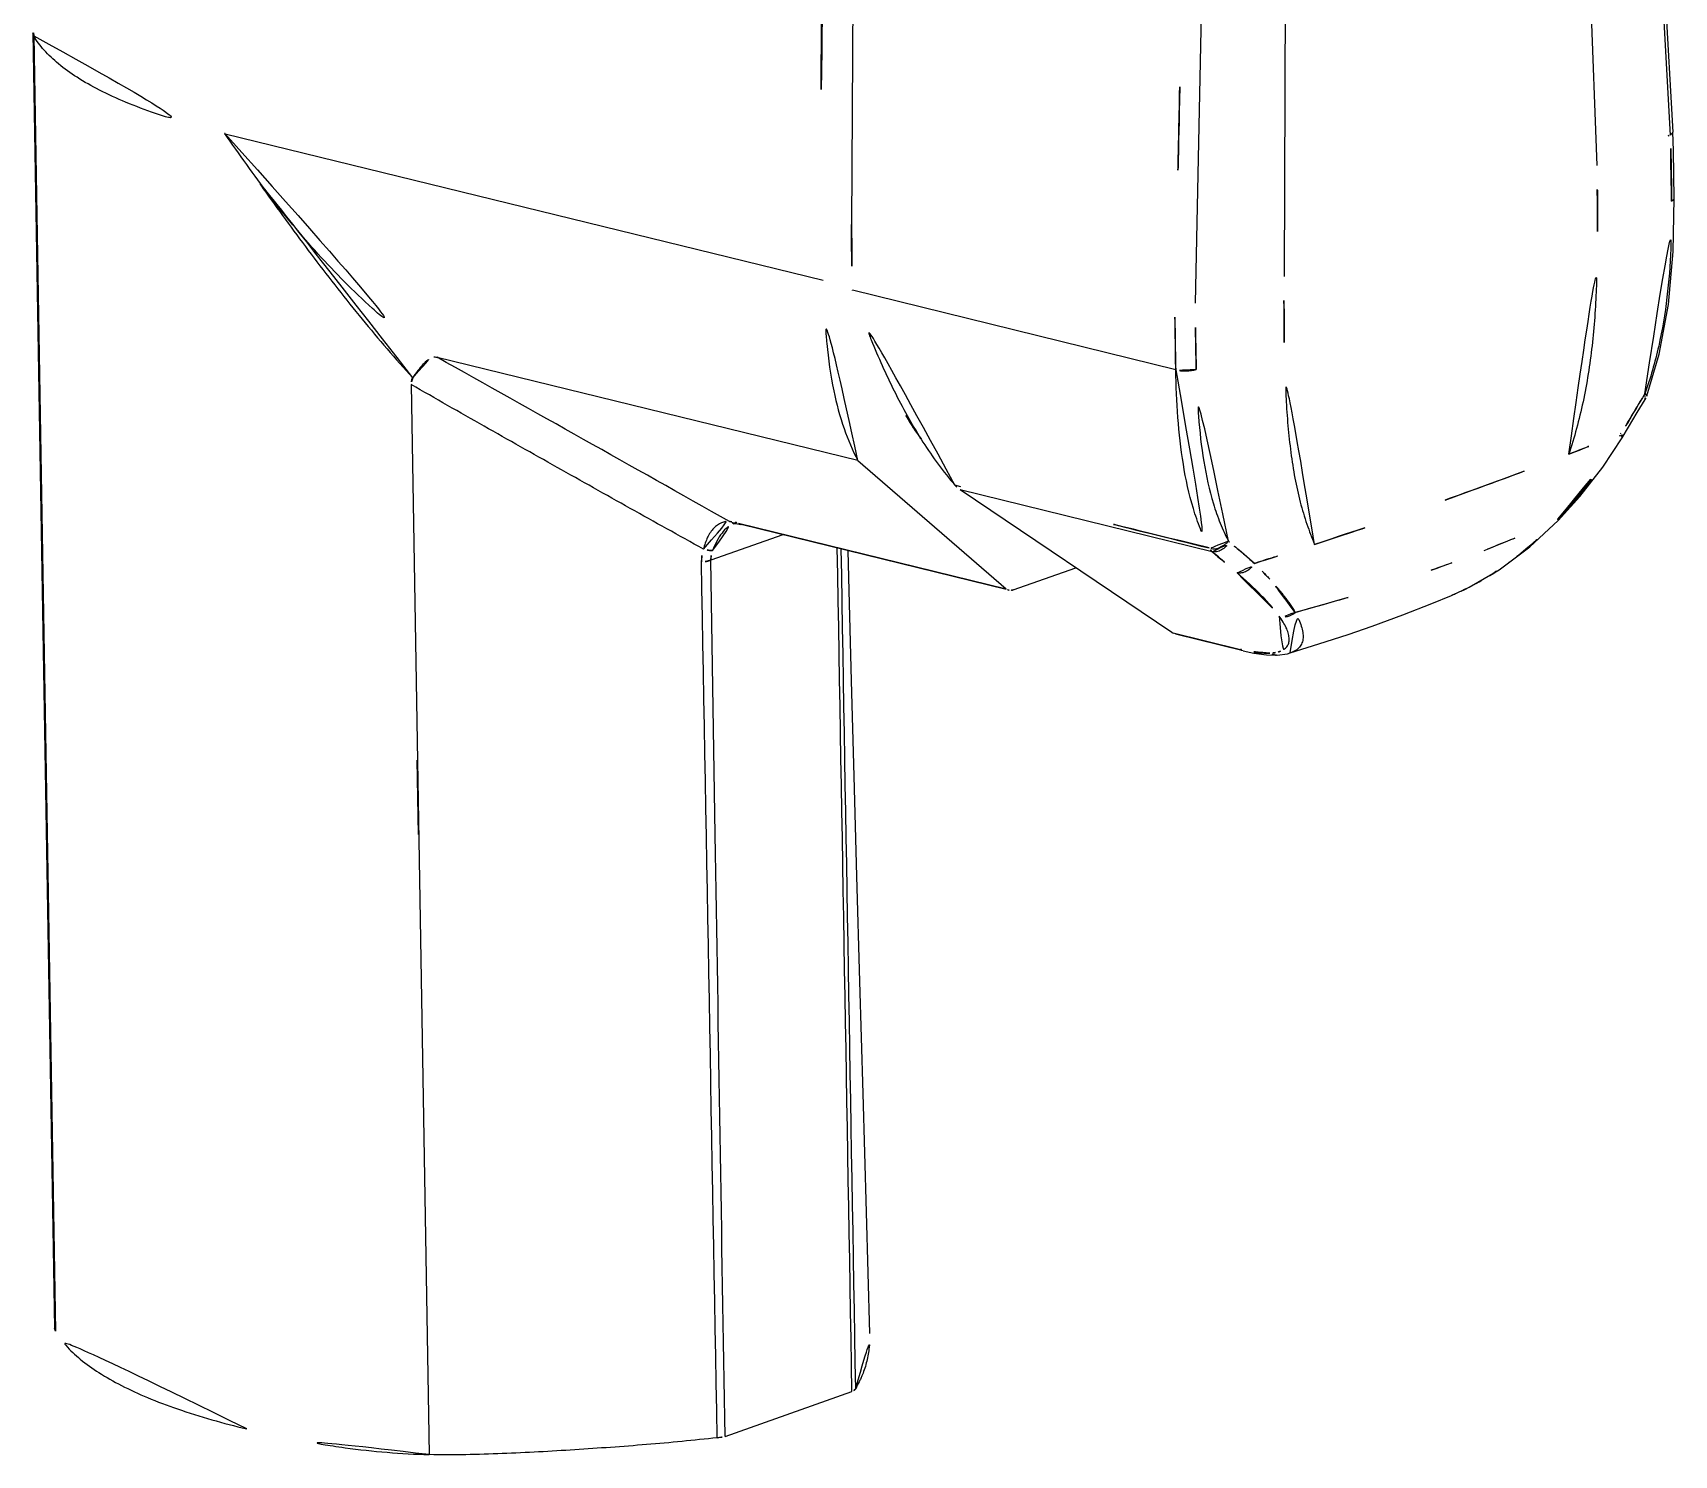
# Model space of a CAD drawing. Extents: x 16296660632 to 16296673174, y -37409619871 to -37409617131.
# Drawn here: x 16296672934.2 to 16296673039.6, y -37409617594.2 to -37409617502.9 of the extents above; entities that cross this region are included whole.
import ezdxf

# ---------------------------------------------------------------- set-up
doc = ezdxf.new("R2010")
doc.units = 0
doc.header["$LTSCALE"] = 10
doc.header["$MEASUREMENT"] = 0
doc.layers.get('0').update_dxf_attribs({"linetype": 'CONTINUOUS'})
doc.layers.add('06___PRT_ALL_SURFS', color=7, linetype='CONTINUOUS')

msp = doc.modelspace()

# ---------------------------------------------------------------- linework, layer by layer
at = {"color": 7, "linetype": 'Continuous'}
for p, q in [((16296673032.992161, -37409617466.342903), (16296673034.677219, -37409617511.402817)), ((16296673014.747801, -37409617472.810867), (16296673014.587681, -37409617518.525047)), ((16296673038.03161, -37409617484.953506), (16296673039.383801, -37409617509.443451)), ((16296673038.188801, -37409617484.758347), (16296673039.5474, -37409617509.255463)), ((16296673008.89603, -37409617520.251953), (16296673009.42761, -37409617495.094177)), ((16296672986.883329, -37409617499.676483), (16296672986.8034, -37409617515.188713)), ((16296673039.58, -37409617516.914108), (16296673039.63983, -37409617513.517212)), ((16296673007.62851, -37409617524.530907), (16296672986.85656, -37409617519.404861)), ((16296672986.857491, -37409617519.438408), (16296672986.85685, -37409617519.404747)), ((16296673037.708361, -37409617526.135117), (16296673037.59684, -37409617526.324417)), ((16296673037.887409, -37409617526.184059), (16296673037.886909, -37409617526.185364)), ((16296672990.473339, -37409617527.717667), (16296672990.49625, -37409617527.70771)), ((16296672990.960621, -37409617528.512093), (16296672990.993059, -37409617528.501984)), ((16296673036.196079, -37409617528.620583), (16296673036.243401, -37409617528.601257)), ((16296672993.827869, -37409617532.030067), (16296672993.44273, -37409617531.934937)), ((16296673009.95672, -37409617536.204773), (16296672993.776649, -37409617532.237488)), ((16296673007.385229, -37409617541.402199), (16296672993.776649, -37409617532.237488)), ((16296673032.15213, -37409617534.157921), (16296673032.18644, -37409617534.122002)), ((16296673032.16423, -37409617534.130867), (16296673032.174959, -37409617534.126022)), ((16296673032.195589, -37409617534.202538), (16296673032.195419, -37409617534.202713)), ((16296672982.39312, -37409617535.117073), (16296672977.766621, -37409617536.757248)), ((16296673027.43865, -37409617536.12571), (16296673027.65881, -37409617536.038918)), ((16296672997.174681, -37409617538.662567), (16296673001.198799, -37409617537.235939)), ((16296673013.6686, -37409617537.972519), (16296673013.64958, -37409617537.951813)), ((16296673025.343229, -37409617539.017273), (16296673025.344431, -37409617539.016777)), ((16296673020.24114, -37409617540.97979), (16296673020.24082, -37409617540.979897)), ((16296673007.385229, -37409617541.402199), (16296673011.777411, -37409617542.479141)), ((16296673011.95488, -37409617542.57254), (16296673007.618441, -37409617541.509262)), ((16296673013.460119, -37409617542.831978), (16296673014.131889, -37409617542.848129)), ((16296673014.131889, -37409617542.848137), (16296673014.131281, -37409617542.84816)), ((16296673014.966221, -37409617542.713417), (16296673014.96736, -37409617542.713074)), ((16296672958.883181, -37409617549.605362), (16296672958.96335, -37409617554.378777)), ((16296672978.676571, -37409617593.032509), (16296672986.83135, -37409617590.141479))]:
    msp.add_line(p, q, dxfattribs=at)
for points in [[(16296673039.63999, -37409617513.51754), (16296673039.623369, -37409617511.994568), (16296673039.59271, -37409617510.428261), (16296673039.547371, -37409617509.254463)], [(16296673037.886921, -37409617526.183884), (16296673038.682779, -37409617523.525879), (16296673039.278669, -37409617520.334427), (16296673039.58, -37409617516.914108)], [(16296673036.30242, -37409617528.886322), (16296673036.7155, -37409617528.204559), (16296673037.269939, -37409617527.273407), (16296673037.76911, -37409617526.426247)], [(16296673032.195589, -37409617534.202538), (16296673033.585449, -37409617532.661148), (16296673035.052349, -37409617530.779091), (16296673036.302691, -37409617528.885902)], [(16296673025.343229, -37409617539.017273), (16296673026.47632, -37409617538.494308), (16296673028.404551, -37409617537.360527), (16296673030.37348, -37409617535.883293), (16296673032.195419, -37409617534.202713)], [(16296673020.24048, -37409617540.980026), (16296673022.220539, -37409617540.254982), (16296673024.06428, -37409617539.537666), (16296673025.344009, -37409617539.016968)], [(16296673014.96736, -37409617542.713074), (16296673016.813181, -37409617542.133163), (16296673018.69124, -37409617541.5159), (16296673020.24114, -37409617540.97979)], [(16296673011.954491, -37409617542.572441), (16296673012.64603, -37409617542.721481), (16296673013.460119, -37409617542.831978)], [(16296673014.131281, -37409617542.84816), (16296673014.811211, -37409617542.756203), (16296673014.96653, -37409617542.713348)]]:
    msp.add_lwpolyline(points, dxfattribs=at)
for centre, radius, start, end in [((16296673036.228001, -37409617525.523697), 1.785977, 329.6440534, 337.52325374), ((16296673036.171619, -37409617525.498901), 1.847554, 337.48156665, 338.18909321), ((16296672996.95574, -37409617522.169228), 8.863375, 229.35870022, 229.78361241), ((16296672947.95076, -37409617312.293243), 233.633807, 291.31393689, 292.19177477), ((16296673011.977301, -37409617514.853477), 27.890465, 330.03590898, 330.46429829), ((16296672919.615231, -37409617236.052361), 314.96568, 287.92285547, 289.53483763), ((16296672990.28054, -37409617441.504761), 101.6555, 291.57351467, 294.33148869), ((16296673031.921061, -37409617533.389473), 0.779144, 289.02124194, 289.9142483), ((16296672918.64748, -37409617232.263702), 318.871267, 287.15116996, 287.87875699), ((16296672987.835859, -37409617435.279579), 108.343548, 289.52117969, 291.44016581), ((16296673016.21277, -37409617519.383499), 21.710719, 306.06405968, 307.57413574), ((16296672984.752029, -37409617426.260193), 117.875006, 285.02302287, 289.46898651), ((16296673018.1238, -37409617522.266258), 18.25045, 298.8426421, 302.03499183), ((16296673017.15033, -37409617520.699463), 20.095032, 302.0184036, 306.11180145), ((16296673019.711559, -37409617525.401016), 14.734933, 292.47473712, 295.03994115), ((16296673019.035021, -37409617523.947052), 16.338594, 295.03143117, 298.88695791), ((16296673014.85173, -37409617538.851959), 1.334211, 289.21930764, 289.90197081), ((16296673014.66678, -37409617530.704483), 12.123988, 256.21258725, 257.16462655), ((16296673014.09761, -37409617542.067192), 0.78168, 268.53872335, 272.46849064)]:
    msp.add_arc(centre, radius, start, end, dxfattribs=at)
for centre, major_axis, start_param, end_param in [((16296672993.99999, -37409617530.822647), (-0.548018, 1.561704), -4.1624260391, -3.8460715751), ((16296673007.53413, -37409617540.458969), (-0.365345, 1.041136), -3.8460715748, -3.5329339659)]:
    msp.add_ellipse(centre, major_axis=major_axis, ratio=0.6336708368, start_param=start_param, end_param=end_param, dxfattribs=at)
for points in [[(16296673007.884769, -37409617506.341331), (16296673007.785469, -37409617510.981873), (16296673007.6847, -37409617515.622383), (16296673007.582451, -37409617520.262863)], [(16296673037.70838, -37409617526.135117), (16296673037.72229, -37409617526.108704), (16296673037.7379, -37409617526.083191), (16296673037.75189, -37409617526.056824)], [(16296673009.765301, -37409617535.965683), (16296673004.45278, -37409617534.653976), (16296672999.140301, -37409617533.342117), (16296672993.827869, -37409617532.030067)], [(16296673011.069559, -37409617535.579102), (16296673011.0539, -37409617535.563232), (16296673011.0361, -37409617535.549583), (16296673011.02058, -37409617535.533577)], [(16296672986.83135, -37409617590.141479), (16296672986.51717, -37409617572.085617), (16296672986.202641, -37409617554.029793), (16296672985.887819, -37409617535.973938)], [(16296672987.07185, -37409617589.977982), (16296672986.76301, -37409617571.9972), (16296672986.452419, -37409617554.016449), (16296672986.13987, -37409617536.035744)]]:
    msp.add_open_spline(points, degree=3, dxfattribs=at)
for points, knots in [([(16296673039.383801, -37409617509.443451), (16296673039.40877, -37409617509.429367), (16296673039.453131, -37409617509.400803), (16296673039.517521, -37409617509.345268), (16296673039.549219, -37409617509.288872), (16296673039.547359, -37409617509.255127)], [0, 0, 0, 0, 0.3329954547, 0.6074147291, 1, 1, 1, 1]), ([(16296673039.244631, -37409617509.500076), (16296673039.256321, -37409617509.496201), (16296673039.303579, -37409617509.479523), (16296673039.34947, -37409617509.459244), (16296673039.38378, -37409617509.443451)], [0, 0, 0, 0, 0.2459418992, 1, 1, 1, 1]), ([(16296673039.47308, -37409617513.680794), (16296673039.4674, -37409617512.972977), (16296673039.457451, -37409617511.912064), (16296673039.427731, -37409617510.499481), (16296673039.40399, -37409617509.794662), (16296673039.38419, -37409617509.443222)], [0, 0, 0, 0, 0.5009695856, 0.7508734396, 1, 1, 1, 1]), ([(16296673034.71254, -37409617515.638123), (16296673034.712681, -37409617514.931503), (16296673034.710251, -37409617513.51973), (16296673034.699591, -37409617512.107689), (16296673034.67732, -37409617511.402809)], [0, 0, 0, 0, 0.5004903146, 1, 1, 1, 1]), ([(16296673039.4727, -37409617513.680946), (16296673039.49748, -37409617513.669899), (16296673039.541571, -37409617513.647423), (16296673039.595881, -37409617513.607613), (16296673039.631229, -37409617513.564857), (16296673039.640091, -37409617513.532227), (16296673039.639959, -37409617513.517517)], [0, 0, 0, 0, 0.3322383613, 0.6038714458, 0.819901083, 1, 1, 1, 1]), ([(16296673037.75547, -37409617526.058708), (16296673037.93375, -37409617525.559113), (16296673038.261721, -37409617524.547302), (16296673038.790871, -37409617522.491333), (16296673039.22262, -37409617519.888229), (16296673039.454729, -37409617516.770157), (16296673039.48105, -37409617514.704201), (16296673039.4727, -37409617513.680946)], [0, 0, 0, 0, 0.1266918903, 0.2538501932, 0.5067720034, 0.7556021739, 1, 1, 1, 1]), ([(16296672986.80463, -37409617515.188316), (16296672986.80084, -37409617515.514816), (16296672986.80204, -37409617516.218102), (16296672986.818439, -37409617517.623672), (16296672986.840269, -37409617518.702629), (16296672986.856581, -37409617519.404869)], [0, 0, 0, 0, 0.2322855328, 0.5002892412, 1, 1, 1, 1]), ([(16296673032.871651, -37409617529.94474), (16296673033.050751, -37409617529.4011), (16296673033.387609, -37409617528.288383), (16296673033.949789, -37409617525.975029), (16296673034.41732, -37409617522.967934), (16296673034.67174, -37409617519.30722), (16296673034.71233, -37409617516.857292), (16296673034.71258, -37409617515.638107)], [0, 0, 0, 0, 0.1185302045, 0.2406212286, 0.4927564442, 0.7475288797, 1, 1, 1, 1]), ([(16296673014.59889, -37409617522.768799), (16296673014.59099, -37409617522.06369), (16296673014.57786, -37409617520.648781), (16296673014.572689, -37409617519.233528), (16296673014.586849, -37409617518.523788)], [0, 0, 0, 0, 0.4983301608, 1, 1, 1, 1]), ([(16296672993.44273, -37409617531.934937), (16296672992.69454, -37409617531.060982), (16296672991.661819, -37409617529.652397), (16296672990.462391, -37409617527.649773), (16296672989.345751, -37409617525.546066), (16296672988.11726, -37409617522.812866), (16296672987.26416, -37409617520.569473), (16296672986.857651, -37409617519.438347)], [0, 0, 0, 0, 0.2430715416, 0.3675067423, 0.4930795827, 0.7460545262, 1, 1, 1, 1]), ([(16296673007.62599, -37409617524.530571), (16296673007.610029, -37409617523.828056), (16296673007.58732, -37409617522.770271), (16296673007.57267, -37409617521.347656), (16296673007.574089, -37409617520.627541), (16296673007.582319, -37409617520.262932)], [0, 0, 0, 0, 0.4939088787, 0.7436583982, 1, 1, 1, 1]), ([(16296673008.943291, -37409617524.504219), (16296673008.926411, -37409617523.798729), (16296673008.896629, -37409617522.381638), (16296673008.879169, -37409617520.963676), (16296673008.895741, -37409617520.252007)], [0, 0, 0, 0, 0.4978220293, 1, 1, 1, 1]), ([(16296673016.5415, -37409617535.733322), (16296673016.37011, -37409617535.304947), (16296673016.01631, -37409617534.416733), (16296673015.598499, -37409617532.992287), (16296673015.258511, -37409617531.45266), (16296673015.003469, -37409617529.815208), (16296673014.82172, -37409617528.107246), (16296673014.659981, -37409617525.752281), (16296673014.61227, -37409617523.966469), (16296673014.598841, -37409617522.768806)], [0, 0, 0, 0, 0.1049244942, 0.2172619487, 0.3371300343, 0.4632779773, 0.5939145126, 0.7276223704, 1, 1, 1, 1]), ([(16296673007.626051, -37409617524.530579), (16296673007.649191, -37409617525.551117), (16296673007.735929, -37409617527.57692), (16296673008.057301, -37409617530.560997), (16296673008.573111, -37409617532.956863), (16296673009.18964, -37409617534.736923), (16296673009.564899, -37409617535.567192), (16296673009.767929, -37409617535.96331)], [0, 0, 0, 0, 0.261189997, 0.5185442057, 0.7672790316, 0.8861080185, 1, 1, 1, 1]), ([(16296673008.943171, -37409617524.504272), (16296673008.843069, -37409617524.533028), (16296673008.624519, -37409617524.574448), (16296673008.286209, -37409617524.599159), (16296673007.947809, -37409617524.588303), (16296673007.728609, -37409617524.555817), (16296673007.62809, -37409617524.531082)], [0, 0, 0, 0, 0.235551026, 0.5009726622, 0.7658868686, 1, 1, 1, 1]), ([(16296673011.012899, -37409617535.5289), (16296673010.81921, -37409617535.153419), (16296673010.45999, -37409617534.366364), (16296673009.868641, -37409617532.670738), (16296673009.369061, -37409617530.370018), (16296673009.0536, -37409617527.479088), (16296673008.96678, -37409617525.504463), (16296673008.943001, -37409617524.504318)], [0, 0, 0, 0, 0.1120912115, 0.2291324813, 0.4758802818, 0.7345743862, 1, 1, 1, 1]), ([(16296673037.767771, -37409617526.2472), (16296673037.764271, -37409617526.238121), (16296673037.74769, -37409617526.199142), (16296673037.726351, -37409617526.162323), (16296673037.70838, -37409617526.135117)], [0, 0, 0, 0, 0.2298975327, 1, 1, 1, 1]), ([(16296673037.75189, -37409617526.056824), (16296673037.773081, -37409617526.070084), (16296673037.81007, -37409617526.093132), (16296673037.851549, -37409617526.122131), (16296673037.874809, -37409617526.142548), (16296673037.885839, -37409617526.155586), (16296673037.89076, -37409617526.169952), (16296673037.88909, -37409617526.17942), (16296673037.887501, -37409617526.183807)], [0, 0, 0, 0, 0.3835088718, 0.6691132919, 0.7747243239, 0.8582283301, 0.9284273576, 1, 1, 1, 1]), ([(16296673037.769159, -37409617526.426193), (16296673037.783001, -37409617526.402634), (16296673037.79627, -37409617526.339256), (16296673037.77994, -37409617526.278831), (16296673037.767771, -37409617526.2472)], [0, 0, 0, 0, 0.4463513438, 1, 1, 1, 1]), ([(16296672991.276751, -37409617528.957687), (16296672991.099751, -37409617528.728867), (16296672990.396919, -37409617527.746384), (16296672989.83622, -37409617526.665543), (16296672989.4832, -37409617525.818169)], [0, 0, 0, 0, 0.2396239573, 1, 1, 1, 1]), ([(16296673037.59684, -37409617526.324417), (16296673037.48502, -37409617526.514038), (16296673037.26066, -37409617526.893417), (16296673036.92498, -37409617527.463692), (16296673036.58613, -37409617528.033737), (16296673036.35751, -37409617528.412659), (16296673036.243349, -37409617528.602547)], [0, 0, 0, 0, 0.2492247628, 0.4989903533, 0.749160641, 1, 1, 1, 1]), ([(16296673036.30267, -37409617528.885887), (16296673036.31271, -37409617528.86937), (16296673036.32951, -37409617528.815559), (16296673036.308701, -37409617528.713097), (16296673036.268961, -37409617528.641388), (16296673036.24334, -37409617528.602547)], [0, 0, 0, 0, 0.1917100005, 0.5386966633, 1, 1, 1, 1]), ([(16296673024.93301, -37409617532.88665), (16296673025.60956, -37409617532.647102), (16296673026.95426, -37409617532.168297), (16296673029.604349, -37409617531.197052), (16296673031.571871, -37409617530.449203), (16296673032.871469, -37409617529.942017)], [0, 0, 0, 0, 0.2542878788, 0.5057272963, 1, 1, 1, 1]), ([(16296673032.174999, -37409617534.126068), (16296673032.56004, -37409617533.713287), (16296673034.02796, -37409617532.046967), (16296673035.312901, -37409617530.218048), (16296673036.139931, -37409617528.783501)], [0, 0, 0, 0, 0.2542327013, 1, 1, 1, 1]), ([(16296673032.18644, -37409617534.122002), (16296673032.19371, -37409617534.138161), (16296673032.20471, -37409617534.163109), (16296673032.202681, -37409617534.195198), (16296673032.195589, -37409617534.202538)], [0, 0, 0, 0, 0.6344814324, 1, 1, 1, 1]), ([(16296673011.02058, -37409617535.533577), (16296673010.98251, -37409617535.577957), (16296673010.896891, -37409617535.661392), (16296673010.747379, -37409617535.762833), (16296673010.58988, -37409617535.854797), (16296673010.43173, -37409617535.942223), (16296673010.29373, -37409617535.99852), (16296673010.179159, -37409617536.022163), (16296673010.063089, -37409617536.027092), (16296673009.923969, -37409617536.00605), (16296673009.816601, -37409617535.979156), (16296673009.765301, -37409617535.965683)], [0, 0, 0, 0, 0.1249042404, 0.2535845205, 0.3849530582, 0.5144772394, 0.6395503998, 0.7013249898, 0.7634366285, 0.8866951065, 1, 1, 1, 1]), ([(16296673009.95672, -37409617536.204773), (16296673010.05246, -37409617536.227173), (16296673010.268629, -37409617536.224312), (16296673010.57942, -37409617536.101532), (16296673010.86141, -37409617535.882027), (16296673011.00968, -37409617535.685921), (16296673011.069559, -37409617535.579102)], [0, 0, 0, 0, 0.2177738899, 0.46295713, 0.7287822427, 1, 1, 1, 1]), ([(16296673012.68012, -37409617536.956161), (16296673012.549391, -37409617536.839668), (16296673012.283251, -37409617536.610001), (16296673011.882521, -37409617536.26506), (16296673011.4781, -37409617535.920532), (16296673011.20574, -37409617535.693077), (16296673011.06954, -37409617535.579086)], [0, 0, 0, 0, 0.2478874144, 0.4976491137, 0.748558819, 1, 1, 1, 1]), ([(16296673029.45167, -37409617536.590683), (16296673029.692181, -37409617536.405663), (16296673030.637671, -37409617535.646744), (16296673031.523729, -37409617534.814407), (16296673032.15213, -37409617534.157921)], [0, 0, 0, 0, 0.2503138618, 1, 1, 1, 1]), ([(16296673009.95672, -37409617536.204773), (16296673009.93807, -37409617536.188797), (16296673009.86356, -37409617536.118378), (16296673009.80327, -37409617536.033653), (16296673009.765301, -37409617535.965683)], [0, 0, 0, 0, 0.2397574168, 1, 1, 1, 1]), ([(16296673009.95672, -37409617536.204773), (16296673010.091869, -37409617536.318428), (16296673010.62841, -37409617536.770302), (16296673011.163839, -37409617537.223534), (16296673011.56163, -37409617537.565979)], [0, 0, 0, 0, 0.2517381646, 1, 1, 1, 1]), ([(16296673011.56163, -37409617537.565979), (16296673012.10029, -37409617538.02668), (16296673012.85252, -37409617538.714172), (16296673013.7332, -37409617539.661972), (16296673014.102909, -37409617540.115517), (16296673014.267429, -37409617540.337303)], [0, 0, 0, 0, 0.548079023, 0.7864841613, 1, 1, 1, 1]), ([(16296673011.56163, -37409617537.565979), (16296673011.657721, -37409617537.58918), (16296673011.87417, -37409617537.588951), (16296673012.186541, -37409617537.470512), (16296673012.470039, -37409617537.255234), (16296673012.619551, -37409617537.061737), (16296673012.68012, -37409617536.956169)], [0, 0, 0, 0, 0.2193743167, 0.4648354618, 0.7298928354, 1, 1, 1, 1]), ([(16296673013.64958, -37409617537.951813), (16296673013.57407, -37409617537.869743), (16296673013.25704, -37409617537.531937), (16296673012.9298, -37409617537.203911), (16296673012.68013, -37409617536.956169)], [0, 0, 0, 0, 0.2407315724, 1, 1, 1, 1]), ([(16296673015.30591, -37409617540.106483), (16296673015.202419, -37409617539.935547), (16296673014.976721, -37409617539.585388), (16296673014.593269, -37409617539.061218), (16296673014.154209, -37409617538.518242), (16296673013.83674, -37409617538.155891), (16296673013.6686, -37409617537.972519)], [0, 0, 0, 0, 0.2225438329, 0.4636603613, 0.7229300798, 1, 1, 1, 1]), ([(16296673014.267429, -37409617540.337303), (16296673014.35675, -37409617540.462708), (16296673014.518311, -37409617540.705742), (16296673014.71583, -37409617541.068649), (16296673014.85107, -37409617541.407806), (16296673014.919029, -37409617541.721703), (16296673014.911909, -37409617542.009773), (16296673014.81539, -37409617542.266968), (16296673014.61968, -37409617542.476738), (16296673014.44408, -37409617542.567284), (16296673014.346331, -37409617542.604584)], [0, 0, 0, 0, 0.1728029435, 0.32713493, 0.4629314965, 0.5812592763, 0.6853219088, 0.7820264024, 0.8825748184, 1, 1, 1, 1]), ([(16296673015.290939, -37409617540.111809), (16296673015.15226, -37409617540.234383), (16296673014.81687, -37409617540.410538), (16296673014.434059, -37409617540.395882), (16296673014.267429, -37409617540.337303)], [0, 0, 0, 0, 0.5116781998, 1, 1, 1, 1]), ([(16296673014.96744, -37409617542.713043), (16296673015.09193, -37409617542.674522), (16296673015.317419, -37409617542.579292), (16296673015.587429, -37409617542.353508), (16296673015.751671, -37409617542.067337), (16296673015.81646, -37409617541.737633), (16296673015.79377, -37409617541.373123), (16296673015.69351, -37409617540.976433), (16296673015.527571, -37409617540.547333), (16296673015.37813, -37409617540.258781), (16296673015.290979, -37409617540.111794)], [0, 0, 0, 0, 0.1262413799, 0.2341327258, 0.3349769365, 0.4395226571, 0.5550837123, 0.6860192726, 0.8344536786, 1, 1, 1, 1]), ([(16296673011.777411, -37409617542.479141), (16296673011.790501, -37409617542.490448), (16296673011.843479, -37409617542.53157), (16296673011.90613, -37409617542.560532), (16296673011.954439, -37409617542.572441)], [0, 0, 0, 0, 0.2579646648, 1, 1, 1, 1]), ([(16296673013.673109, -37409617542.726891), (16296673013.42141, -37409617542.737411), (16296673012.848009, -37409617542.701721), (16296673012.285231, -37409617542.596527), (16296673011.973431, -37409617542.525513)], [0, 0, 0, 0, 0.4406470888, 1, 1, 1, 1]), ([(16296673014.077681, -37409617542.848618), (16296673014.00732, -37409617542.846817), (16296673013.865219, -37409617542.82373), (16296673013.73427, -37409617542.76432), (16296673013.67317, -37409617542.726891)], [0, 0, 0, 0, 0.4955300366, 1, 1, 1, 1]), ([(16296673014.03314, -37409617542.688911), (16296673014.00536, -37409617542.693863), (16296673013.886101, -37409617542.712753), (16296673013.765539, -37409617542.722878), (16296673013.673109, -37409617542.726891)], [0, 0, 0, 0, 0.2336678354, 1, 1, 1, 1]), ([(16296673014.346331, -37409617542.604584), (16296673014.32283, -37409617542.613564), (16296673014.220671, -37409617542.649338), (16296673014.114901, -37409617542.674339), (16296673014.03314, -37409617542.688911)], [0, 0, 0, 0, 0.2324554275, 1, 1, 1, 1]), ([(16296672987.07185, -37409617589.977982), (16296672987.13386, -37409617589.826302), (16296672987.25075, -37409617589.60862), (16296672987.399281, -37409617589.316879), (16296672987.52886, -37409617589.022522), (16296672987.661221, -37409617588.651947), (16296672987.822081, -37409617588.060059), (16296672987.953819, -37409617587.319397), (16296672987.989889, -37409617586.721336), (16296672987.981449, -37409617586.42569)], [0, 0, 0, 0, 0.1325604974, 0.1993793817, 0.2648792557, 0.3925835235, 0.5172843057, 0.7607263411, 1, 1, 1, 1]), ([(16296672987.07185, -37409617589.977982), (16296672987.057011, -37409617590.01429), (16296672986.977501, -37409617590.083649), (16296672986.887341, -37409617590.121628), (16296672986.83135, -37409617590.141479)], [0, 0, 0, 0, 0.3976874305, 1, 1, 1, 1])]:
    msp.add_open_spline(points, degree=3, knots=knots, dxfattribs=at)
at = {"layer": '06___PRT_ALL_SURFS', "color": 7, "linetype": 'Continuous'}
for p, q in [((16296672934.217331, -37409617502.876457), (16296672935.614651, -37409617586.07843)), ((16296672934.27249, -37409617503.066551), (16296672934.217331, -37409617502.876472)), ((16296672934.269831, -37409617502.875763), (16296672934.27301, -37409617503.06691)), ((16296672934.27249, -37409617503.066551), (16296672935.669821, -37409617586.268517)), ((16296672946.579269, -37409617509.355103), (16296672984.974279, -37409617518.769447)), ((16296672987.210449, -37409617530.348892), (16296672960.196569, -37409617523.725212)), ((16296672958.51692, -37409617525.467827), (16296672959.67136, -37409617594.207458)), ((16296672987.210449, -37409617530.348892), (16296672996.74301, -37409617538.585693)), ((16296672979.21471, -37409617534.413841), (16296672979.215191, -37409617534.413673)), ((16296672979.32798, -37409617534.394318), (16296672979.32745, -37409617534.394287)), ((16296672979.32798, -37409617534.394318), (16296672979.364229, -37409617534.397087)), ((16296672979.364229, -37409617534.397087), (16296672979.5954, -37409617534.433411)), ((16296672979.544769, -37409617534.368767), (16296672996.74301, -37409617538.585693)), ((16296672979.5954, -37409617534.433411), (16296672979.72176, -37409617534.462059)), ((16296672996.73147, -37409617538.632767), (16296672979.72176, -37409617534.462059)), ((16296672978.0513, -37409617554.376503), (16296672977.766621, -37409617536.757248)), ((16296672935.669821, -37409617586.268517), (16296672935.614771, -37409617586.077713))]:
    msp.add_line(p, q, dxfattribs=at)
for points in [[(16296672979.21479, -37409617534.413834), (16296672979.23572, -37409617534.406952), (16296672979.32745, -37409617534.394348)], [(16296672987.981449, -37409617586.42569), (16296672987.759029, -37409617578.627113), (16296672987.54254, -37409617571.006233), (16296672987.339569, -37409617563.822563), (16296672987.149309, -37409617557.038254), (16296672986.9711, -37409617550.61525), (16296672986.80426, -37409617544.508392), (16296672986.649, -37409617538.694931), (16296672986.58304, -37409617536.144417)]]:
    msp.add_lwpolyline(points, dxfattribs=at)
for centre, radius, start, end in [((16296673432.419781, -37409617508.191322), 447.57052, 178.80654244, 181.35436018), ((16296672945.09977, -37409617510.308403), 1.729116, 32.54573866, 33.88017034), ((16296669451.907209, -37409623789.572113), 7181.151128, 60.5834066897, 60.7553538037), ((16296672978.650181, -37409617537.847603), 3.591018, 78.97440846, 80.52966497)]:
    msp.add_arc(centre, radius, start, end, dxfattribs=at)
for points, knots in [([(16296672934.272791, -37409617503.066544), (16296672934.45973, -37409617503.393898), (16296672934.94577, -37409617504.045853), (16296672935.894341, -37409617504.934799), (16296672937.096189, -37409617505.789963), (16296672938.544439, -37409617506.605698), (16296672940.23033, -37409617507.376877), (16296672942.89012, -37409617508.381218), (16296672945.03573, -37409617508.983994), (16296672946.53529, -37409617509.344498)], [0, 0, 0, 0, 0.0803805388, 0.1719395937, 0.2762427831, 0.3941241039, 0.5258518704, 0.6711517172, 1, 1, 1, 1]), ([(16296672946.53529, -37409617509.344498), (16296672946.540541, -37409617509.343384), (16296672946.548321, -37409617509.339371), (16296672946.55508, -37409617509.343613), (16296672946.55673, -37409617509.344917)], [0, 0, 0, 0, 0.7181021254, 1, 1, 1, 1]), ([(16296672946.55036, -37409617509.339378), (16296672946.55571, -37409617509.339401), (16296672946.56777, -37409617509.339256), (16296672946.577459, -37409617509.349083), (16296672946.579269, -37409617509.355103)], [0, 0, 0, 0, 0.4596721764, 1, 1, 1, 1]), ([(16296672946.55036, -37409617509.339378), (16296672947.47617, -37409617510.67498), (16296672949.356661, -37409617513.341072), (16296672952.48155, -37409617517.135498), (16296672955.972731, -37409617520.64827), (16296672958.549061, -37409617522.734543), (16296672959.886669, -37409617523.717278)], [0, 0, 0, 0, 0.2473801931, 0.4964227028, 0.7473348655, 1, 1, 1, 1]), ([(16296672958.620529, -37409617525.037361), (16296672957.497801, -37409617523.81337), (16296672955.336081, -37409617521.285393), (16296672952.267269, -37409617517.371231), (16296672949.350451, -37409617513.383087), (16296672947.4624, -37409617510.703453), (16296672946.55687, -37409617509.349678)], [0, 0, 0, 0, 0.2515980569, 0.5035445413, 0.7532835618, 1, 1, 1, 1]), ([(16296672987.210449, -37409617530.348892), (16296672986.86211, -37409617529.692307), (16296672986.23707, -37409617528.229927), (16296672985.57114, -37409617525.699013), (16296672985.12508, -37409617522.503677), (16296672985.00639, -37409617520.123047), (16296672984.974279, -37409617518.769447)], [0, 0, 0, 0, 0.1875043214, 0.3993122367, 0.6584287927, 1, 1, 1, 1]), ([(16296672958.620529, -37409617525.037361), (16296672958.719, -37409617524.876312), (16296672958.92399, -37409617524.582031), (16296672959.249599, -37409617524.199852), (16296672959.56072, -37409617523.905693), (16296672959.779831, -37409617523.761063), (16296672959.886669, -37409617523.71727)], [0, 0, 0, 0, 0.3061607422, 0.5803940927, 0.8127263596, 1, 1, 1, 1]), ([(16296672960.196569, -37409617523.725212), (16296672960.14007, -37409617523.711357), (16296672960.03758, -37409617523.692284), (16296672959.92948, -37409617523.69973), (16296672959.886669, -37409617523.717278)], [0, 0, 0, 0, 0.556994121, 1, 1, 1, 1]), ([(16296672958.620529, -37409617525.037361), (16296672958.58181, -37409617525.100677), (16296672958.527411, -37409617525.24292), (16296672958.515671, -37409617525.39296), (16296672958.51692, -37409617525.467812)], [0, 0, 0, 0, 0.4978222638, 1, 1, 1, 1]), ([(16296672977.29092, -37409617536.039886), (16296672975.720619, -37409617535.171867), (16296672972.585621, -37409617533.424301), (16296672967.88903, -37409617530.78978), (16296672963.19515, -37409617528.144737), (16296672960.073441, -37409617526.365913), (16296672958.51692, -37409617525.467812)], [0, 0, 0, 0, 0.2498219252, 0.4997391548, 0.7497892255, 1, 1, 1, 1]), ([(16296672977.29092, -37409617536.039902), (16296672977.35425, -37409617535.778458), (16296672977.51783, -37409617535.295219), (16296672977.900761, -37409617534.692467), (16296672978.335899, -37409617534.364662), (16296672978.70359, -37409617534.265404), (16296672978.883421, -37409617534.26387), (16296672978.970409, -37409617534.273811)], [0, 0, 0, 0, 0.3046963225, 0.5730498043, 0.7987651759, 0.9008296442, 1, 1, 1, 1]), ([(16296672977.880819, -37409617536.132591), (16296672977.959551, -37409617535.924187), (16296672978.132481, -37409617535.533112), (16296672978.45137, -37409617535.020477), (16296672978.80514, -37409617534.633568), (16296672979.08037, -37409617534.461563), (16296672979.21472, -37409617534.413841)], [0, 0, 0, 0, 0.2995885455, 0.573354238, 0.8082807184, 1, 1, 1, 1]), ([(16296672978.970409, -37409617534.273811), (16296672978.9914, -37409617534.275047), (16296672979.082001, -37409617534.28186), (16296672979.172159, -37409617534.29406), (16296672979.24103, -37409617534.305527)], [0, 0, 0, 0, 0.2314341041, 1, 1, 1, 1]), ([(16296672979.32745, -37409617534.394287), (16296672979.296169, -37409617534.392464), (16296672979.1705, -37409617534.376701), (16296672979.04985, -37409617534.32608), (16296672978.970409, -37409617534.273819)], [0, 0, 0, 0, 0.247848597, 1, 1, 1, 1]), ([(16296672979.33695, -37409617534.322868), (16296672979.353741, -37409617534.326134), (16296672979.42329, -37409617534.340141), (16296672979.492479, -37409617534.355927), (16296672979.544769, -37409617534.368767)], [0, 0, 0, 0, 0.2410967857, 1, 1, 1, 1]), ([(16296672979.72176, -37409617534.462067), (16296672979.70577, -37409617534.458122), (16296672979.64167, -37409617534.438087), (16296672979.58305, -37409617534.40184), (16296672979.544769, -37409617534.368767)], [0, 0, 0, 0, 0.2454922207, 1, 1, 1, 1]), ([(16296672977.16486, -37409617536.863853), (16296672977.16358, -37409617536.794571), (16296672977.170839, -37409617536.515877), (16296672977.22632, -37409617536.238968), (16296672977.29092, -37409617536.039886)], [0, 0, 0, 0, 0.248704033, 1, 1, 1, 1]), ([(16296672977.76664, -37409617536.757248), (16296672977.678539, -37409617536.788361), (16296672977.478649, -37409617536.834938), (16296672977.2754, -37409617536.857231), (16296672977.16486, -37409617536.863838)], [0, 0, 0, 0, 0.4576036963, 1, 1, 1, 1]), ([(16296672977.880859, -37409617536.132607), (16296672977.792629, -37409617536.13372), (16296672977.59326, -37409617536.111618), (16296672977.398411, -37409617536.068481), (16296672977.29093, -37409617536.039917)], [0, 0, 0, 0, 0.4424215003, 1, 1, 1, 1]), ([(16296672977.766621, -37409617536.757248), (16296672977.76577, -37409617536.704697), (16296672977.77342, -37409617536.49218), (16296672977.82432, -37409617536.282143), (16296672977.880819, -37409617536.132591)], [0, 0, 0, 0, 0.247386564, 1, 1, 1, 1]), ([(16296672996.920401, -37409617538.679092), (16296672996.904381, -37409617538.675163), (16296672996.84013, -37409617538.655144), (16296672996.78137, -37409617538.618843), (16296672996.74301, -37409617538.585693)], [0, 0, 0, 0, 0.2454987911, 1, 1, 1, 1]), ([(16296672997.174681, -37409617538.662567), (16296672997.153509, -37409617538.670067), (16296672997.07122, -37409617538.693733), (16296672996.98173, -37409617538.694153), (16296672996.920401, -37409617538.679092)], [0, 0, 0, 0, 0.2623713721, 1, 1, 1, 1]), ([(16296672947.954201, -37409617592.551643), (16296672946.4519, -37409617592.191093), (16296672944.30246, -37409617591.588158), (16296672941.637871, -37409617590.58313), (16296672939.94886, -37409617589.810959), (16296672938.49715, -37409617588.994972), (16296672937.29216, -37409617588.139481), (16296672936.3423, -37409617587.24929), (16296672935.85652, -37409617586.596207), (16296672935.669821, -37409617586.268517)], [0, 0, 0, 0, 0.3288831593, 0.4741735602, 0.6058992984, 0.7238454053, 0.8281857003, 0.9197136737, 1, 1, 1, 1]), ([(16296672959.67136, -37409617594.207458), (16296672958.77198, -37409617594.178093), (16296672956.96776, -37409617594.077652), (16296672953.038389, -37409617593.652077), (16296672950.03956, -37409617593.052147), (16296672947.954201, -37409617592.551643)], [0, 0, 0, 0, 0.2277724411, 0.4571653565, 1, 1, 1, 1]), ([(16296672978.175159, -37409617593.132027), (16296672977.422461, -37409617593.201469), (16296672975.910641, -37409617593.366676), (16296672973.62829, -37409617593.565987), (16296672971.32925, -37409617593.742119), (16296672969.02035, -37409617593.899551), (16296672966.701229, -37409617594.037117), (16296672963.58548, -37409617594.183884), (16296672961.238091, -37409617594.241058), (16296672959.67136, -37409617594.207458)], [0, 0, 0, 0, 0.1222904607, 0.2460277353, 0.3706330243, 0.495323051, 0.6204367939, 0.7464707477, 1, 1, 1, 1]), ([(16296672978.175159, -37409617593.132027), (16296672978.26701, -37409617593.123558), (16296672978.436371, -37409617593.100433), (16296672978.602619, -37409617593.058723), (16296672978.676571, -37409617593.032509)], [0, 0, 0, 0, 0.540355251, 1, 1, 1, 1])]:
    msp.add_open_spline(points, degree=3, knots=knots, dxfattribs=at)
for points in [[(16296672978.175159, -37409617593.132027), (16296672977.83931, -37409617574.375954), (16296672977.502411, -37409617555.619904), (16296672977.16486, -37409617536.863853)], [(16296672978.676571, -37409617593.032509), (16296672978.467979, -37409617580.147171), (16296672978.25956, -37409617567.261841), (16296672978.0513, -37409617554.376503)]]:
    msp.add_open_spline(points, degree=3, dxfattribs=at)

doc.saveas('drawing.dxf')
